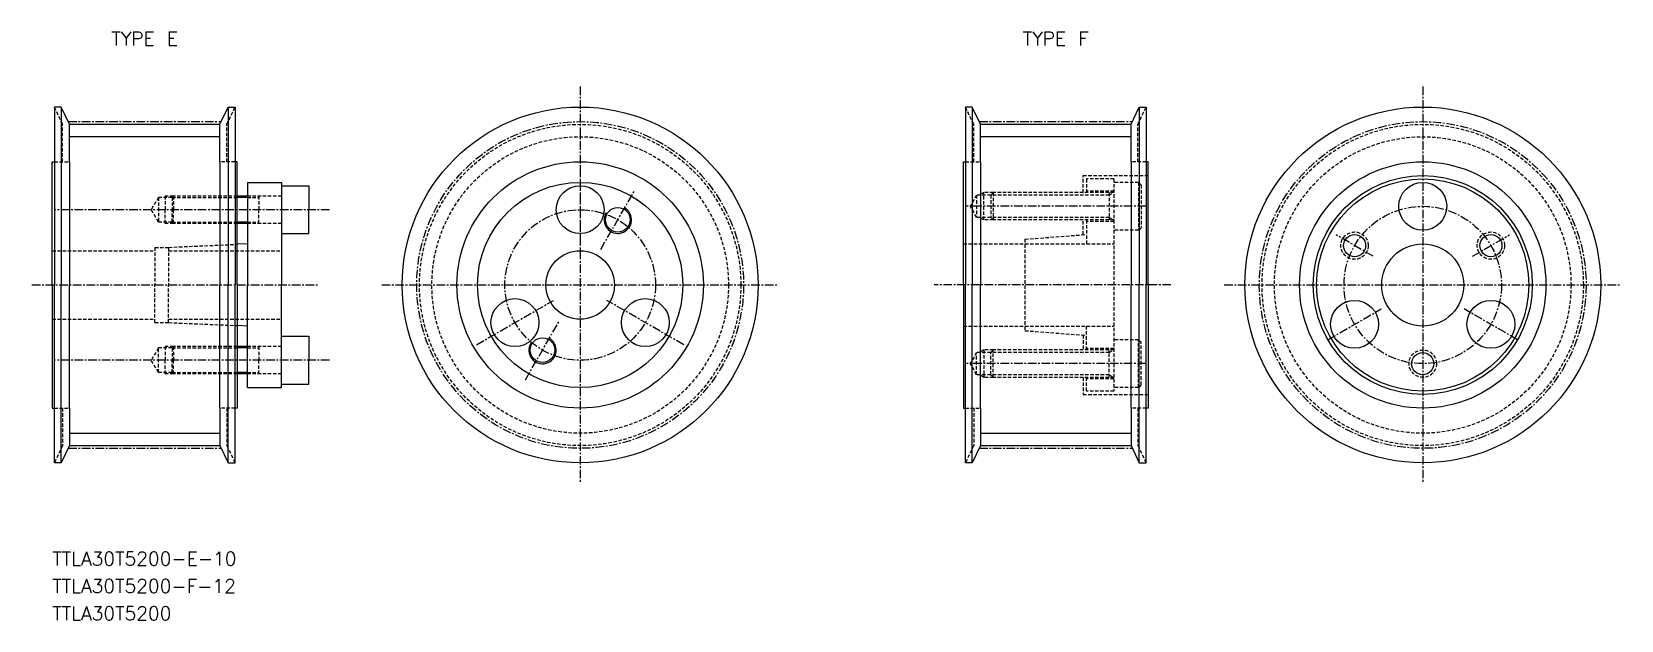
# Model space of a CAD drawing. Extents: x 5150 to 5382, y 21844 to 21930.
import ezdxf
from ezdxf.enums import TextEntityAlignment as Align

# ---------------------------------------------------------------- set-up
doc = ezdxf.new("R2010")
doc.units = 0
doc.linetypes.add('CENTER', pattern=[2, 1.25, -0.25, 0.25, -0.25])
doc.linetypes.add('DASHED', pattern=[0.75, 0.5, -0.25])
doc.layers.get('0').update_dxf_attribs({"linetype": 'CONTINUOUS'})
doc.layers.add('CENTER', color=1, linetype='CENTER')
doc.styles.add('MISUMI', font='txt.shx')

msp = doc.modelspace()

# ---------------------------------------------------------------- linework, layer by layer
at = {"color": 1, "linetype": 'CENTER'}
for p, q in [((5229.78, 21921.77), (5229.78, 21863.77)), ((5352.9, 21921.77), (5352.9, 21863.77)), ((5154.96, 21916.65), (5177.34, 21916.65)), ((5288.09, 21916.65), (5310.47, 21916.65)), ((5149.65, 21892.77), (5191.61, 21892.77)), ((5200.78, 21892.77), (5258.78, 21892.77)), ((5323.9, 21892.77), (5381.9, 21892.77)), ((5154.96, 21868.9), (5177.34, 21868.9)), ((5288.09, 21868.9), (5310.47, 21868.9))]:
    msp.add_line(p, q, dxfattribs=at)
at = {"color": 7, "linetype": 'CONTINUOUS'}
for p, q in [((5152.95, 21918.77), (5152.95, 21892.77)), ((5153.95, 21918.77), (5152.95, 21918.77)), ((5153.95, 21918.77), (5153.95, 21892.77)), ((5155.15, 21916.25), (5153.95, 21918.77)), ((5177.15, 21916.25), (5178.35, 21918.77)), ((5178.35, 21918.77), (5178.35, 21892.77)), ((5178.35, 21918.77), (5179.35, 21918.77)), ((5179.35, 21918.77), (5179.35, 21892.77)), ((5286.08, 21918.77), (5286.08, 21892.77)), ((5287.08, 21918.77), (5286.08, 21918.77)), ((5287.08, 21918.77), (5287.08, 21892.77)), ((5288.28, 21916.25), (5287.08, 21918.77)), ((5310.28, 21916.25), (5311.48, 21918.77)), ((5311.48, 21918.77), (5311.48, 21892.77)), ((5311.48, 21918.77), (5312.48, 21918.77)), ((5312.48, 21918.77), (5312.48, 21892.77)), ((5155.15, 21916.25), (5177.15, 21916.25)), ((5155.15, 21910.77), (5155.15, 21916.25)), ((5177.15, 21910.77), (5177.15, 21916.25)), ((5288.28, 21916.25), (5310.28, 21916.25)), ((5288.28, 21910.77), (5288.28, 21916.25)), ((5310.28, 21910.77), (5310.28, 21916.25)), ((5152.65, 21910.77), (5152.95, 21910.77)), ((5152.65, 21892.77), (5152.65, 21910.77)), ((5155.15, 21910.77), (5155.15, 21892.77)), ((5177.15, 21910.77), (5177.15, 21892.77)), ((5179.65, 21910.77), (5179.35, 21910.77)), ((5179.65, 21892.77), (5179.65, 21910.77)), ((5285.78, 21910.77), (5286.08, 21910.77)), ((5285.78, 21892.77), (5285.78, 21910.77)), ((5288.28, 21910.77), (5288.28, 21892.77)), ((5310.28, 21910.77), (5310.28, 21892.77)), ((5312.78, 21910.77), (5312.48, 21910.77)), ((5312.78, 21892.77), (5312.78, 21910.77)), ((5181.15, 21907.77), (5186.15, 21907.77)), ((5181.15, 21907.77), (5181.15, 21905.77)), ((5186.15, 21907.77), (5186.15, 21907.27)), ((5186.15, 21907.27), (5186.15, 21900.27)), ((5186.15, 21907.27), (5190.15, 21907.27)), ((5190.15, 21907.27), (5190.15, 21903.77)), ((5181.15, 21905.77), (5179.65, 21905.77)), ((5181.15, 21905.77), (5181.15, 21901.77)), ((5190.15, 21900.27), (5190.15, 21903.77)), ((5181.15, 21901.77), (5179.65, 21901.77)), ((5181.15, 21901.77), (5181.15, 21898.77)), ((5186.15, 21900.27), (5186.15, 21892.77)), ((5186.15, 21900.27), (5190.15, 21900.27)), ((5181.15, 21898.77), (5179.65, 21898.71)), ((5181.15, 21898.77), (5181.15, 21892.77)), ((5152.65, 21892.77), (5152.65, 21874.77)), ((5152.95, 21866.77), (5152.95, 21892.77)), ((5153.95, 21866.77), (5153.95, 21892.77)), ((5155.15, 21874.77), (5155.15, 21892.77)), ((5177.15, 21874.77), (5177.15, 21892.77)), ((5178.35, 21866.77), (5178.35, 21892.77)), ((5179.35, 21866.77), (5179.35, 21892.77)), ((5179.65, 21892.77), (5179.65, 21874.77)), ((5181.15, 21886.77), (5181.15, 21892.77)), ((5186.15, 21885.27), (5186.15, 21892.77)), ((5285.78, 21892.77), (5285.78, 21874.77)), ((5286.08, 21866.77), (5286.08, 21892.77)), ((5287.08, 21866.77), (5287.08, 21892.77)), ((5288.28, 21874.77), (5288.28, 21892.77)), ((5310.28, 21874.77), (5310.28, 21892.77)), ((5311.48, 21866.77), (5311.48, 21892.77)), ((5312.48, 21866.77), (5312.48, 21892.77)), ((5312.78, 21892.77), (5312.78, 21874.77)), ((5181.15, 21886.77), (5179.65, 21886.84)), ((5181.15, 21883.77), (5181.15, 21886.77)), ((5186.15, 21878.27), (5186.15, 21885.27)), ((5186.15, 21885.27), (5190.15, 21885.27)), ((5190.15, 21885.27), (5190.15, 21881.77)), ((5181.15, 21883.77), (5179.65, 21883.77)), ((5181.15, 21879.77), (5181.15, 21883.77)), ((5190.15, 21878.27), (5190.15, 21881.77)), ((5181.15, 21879.77), (5179.65, 21879.77)), ((5181.15, 21877.77), (5181.15, 21879.77)), ((5186.15, 21878.27), (5190.15, 21878.27)), ((5186.15, 21877.77), (5186.15, 21878.27)), ((5181.15, 21877.77), (5186.15, 21877.77)), ((5152.65, 21874.77), (5152.95, 21874.77)), ((5155.15, 21874.77), (5155.15, 21869.3)), ((5177.15, 21874.77), (5177.15, 21869.3)), ((5179.65, 21874.77), (5179.35, 21874.77)), ((5285.78, 21874.77), (5286.08, 21874.77)), ((5288.28, 21874.77), (5288.28, 21869.3)), ((5310.28, 21874.77), (5310.28, 21869.3)), ((5312.78, 21874.77), (5312.48, 21874.77)), ((5155.15, 21869.3), (5153.95, 21866.77)), ((5155.15, 21869.3), (5177.15, 21869.3)), ((5177.15, 21869.3), (5178.35, 21866.77)), ((5288.28, 21869.3), (5287.08, 21866.77)), ((5288.28, 21869.3), (5310.28, 21869.3)), ((5310.28, 21869.3), (5311.48, 21866.77)), ((5153.95, 21866.77), (5152.95, 21866.77)), ((5178.35, 21866.77), (5179.35, 21866.77)), ((5287.08, 21866.77), (5286.08, 21866.77)), ((5311.48, 21866.77), (5312.48, 21866.77))]:
    msp.add_line(p, q, dxfattribs=at)
at = {"color": 3, "linetype": 'DASHED'}
for p, q in [((5154.15, 21916.25), (5152.95, 21918.77)), ((5178.15, 21916.25), (5179.35, 21918.77)), ((5287.28, 21916.25), (5286.08, 21918.77)), ((5311.28, 21916.25), (5312.48, 21918.77)), ((5154.15, 21910.77), (5154.15, 21916.25)), ((5178.15, 21910.77), (5178.15, 21916.25)), ((5287.28, 21910.77), (5287.28, 21916.25)), ((5311.28, 21910.77), (5311.28, 21916.25)), ((5152.95, 21910.77), (5155.15, 21910.77)), ((5179.35, 21910.77), (5177.15, 21910.77)), ((5286.08, 21910.77), (5288.28, 21910.77)), ((5312.48, 21910.77), (5310.28, 21910.77)), ((5303.28, 21908.77), (5312.78, 21908.77)), ((5303.28, 21906.27), (5303.28, 21908.77)), ((5288.78, 21906.27), (5288.12, 21905.89)), ((5288.78, 21902.27), (5288.78, 21906.27)), ((5290.15, 21906.27), (5288.78, 21906.27)), ((5289.78, 21905.89), (5290.15, 21906.27)), ((5307.78, 21906.27), (5290.15, 21906.27)), ((5290.15, 21906.27), (5290.15, 21902.27)), ((5307.78, 21908.27), (5303.78, 21908.27)), ((5303.78, 21908.27), (5303.78, 21906.27)), ((5307.78, 21906.47), (5303.78, 21906.47)), ((5307.08, 21906.27), (5307.08, 21902.27)), ((5307.08, 21905.89), (5307.73, 21906.27)), ((5307.78, 21908.27), (5307.78, 21877.27)), ((5311.38, 21907.77), (5307.78, 21907.77)), ((5311.38, 21907.77), (5311.38, 21900.77)), ((5311.38, 21907.77), (5311.78, 21907.37)), ((5311.78, 21907.37), (5311.78, 21901.17)), ((5168.15, 21905.57), (5167.11, 21903.77)), ((5168.15, 21901.97), (5167.11, 21903.77)), ((5170.15, 21905.57), (5168.15, 21905.57)), ((5168.15, 21905.57), (5168.15, 21901.97)), ((5170.35, 21905.77), (5169.15, 21905.77)), ((5169.15, 21905.77), (5169.15, 21903.77)), ((5169.15, 21901.77), (5169.15, 21903.77)), ((5170.35, 21905.77), (5170.15, 21905.57)), ((5170.15, 21905.57), (5179.65, 21905.57)), ((5170.15, 21905.57), (5170.15, 21903.77)), ((5170.15, 21901.97), (5170.15, 21903.77)), ((5179.65, 21905.77), (5170.35, 21905.77)), ((5170.35, 21905.77), (5170.35, 21903.77)), ((5170.35, 21901.77), (5170.35, 21903.77)), ((5186.15, 21905.77), (5181.15, 21905.77)), ((5181.15, 21905.57), (5182.82, 21905.57)), ((5182.82, 21905.77), (5182.82, 21903.77)), ((5182.82, 21901.77), (5182.82, 21903.77)), ((5287.71, 21905.89), (5286.78, 21904.27)), ((5287.71, 21902.65), (5286.78, 21904.27)), ((5287.71, 21905.89), (5287.71, 21902.65)), ((5289.78, 21905.89), (5287.71, 21905.89)), ((5307.08, 21905.89), (5289.78, 21905.89)), ((5289.78, 21905.89), (5289.78, 21902.65)), ((5170.15, 21901.97), (5168.15, 21901.97)), ((5170.35, 21901.77), (5169.15, 21901.77)), ((5170.15, 21901.97), (5179.65, 21901.97)), ((5170.35, 21901.77), (5170.15, 21901.97)), ((5179.65, 21901.77), (5170.35, 21901.77)), ((5181.15, 21901.97), (5182.82, 21901.97)), ((5186.15, 21901.77), (5181.15, 21901.77)), ((5289.78, 21902.65), (5287.71, 21902.65)), ((5288.78, 21902.27), (5288.12, 21902.65)), ((5290.15, 21902.27), (5288.78, 21902.27)), ((5307.08, 21902.65), (5289.78, 21902.65)), ((5290.15, 21902.27), (5289.78, 21902.65)), ((5307.78, 21902.27), (5290.15, 21902.27)), ((5303.28, 21900.11), (5303.28, 21902.27)), ((5303.78, 21902.27), (5303.78, 21898.77)), ((5307.78, 21902.07), (5303.78, 21902.07)), ((5307.08, 21902.65), (5307.73, 21902.27)), ((5294.78, 21899.46), (5303.78, 21900.15)), ((5294.78, 21899.46), (5294.78, 21886.09)), ((5311.38, 21900.77), (5307.78, 21900.77)), ((5311.38, 21900.77), (5311.78, 21901.17)), ((5152.65, 21897.77), (5167.65, 21897.77)), ((5167.65, 21898.27), (5167.65, 21892.77)), ((5167.65, 21898.27), (5169.65, 21898.27)), ((5169.65, 21898.27), (5179.65, 21898.71)), ((5169.65, 21898.27), (5169.65, 21892.77)), ((5169.65, 21897.77), (5186.15, 21897.77)), ((5285.78, 21898.77), (5307.78, 21898.77)), ((5167.65, 21887.27), (5167.65, 21892.77)), ((5169.65, 21887.27), (5169.65, 21892.77)), ((5152.65, 21887.77), (5167.65, 21887.77)), ((5169.65, 21887.77), (5186.15, 21887.77)), ((5167.65, 21887.27), (5169.65, 21887.27)), ((5169.65, 21887.27), (5179.65, 21886.84)), ((5285.78, 21886.77), (5307.78, 21886.77)), ((5294.78, 21886.09), (5303.78, 21885.4)), ((5303.28, 21885.44), (5303.28, 21883.27)), ((5303.78, 21883.27), (5303.78, 21886.77)), ((5168.15, 21883.57), (5167.11, 21881.77)), ((5168.15, 21879.97), (5168.15, 21883.57)), ((5170.15, 21883.57), (5168.15, 21883.57)), ((5169.15, 21883.77), (5169.15, 21881.77)), ((5170.35, 21883.77), (5169.15, 21883.77)), ((5170.35, 21883.77), (5170.15, 21883.57)), ((5170.15, 21883.57), (5179.65, 21883.57)), ((5170.15, 21883.57), (5170.15, 21881.77)), ((5179.65, 21883.77), (5170.35, 21883.77)), ((5170.35, 21883.77), (5170.35, 21881.77)), ((5186.15, 21883.77), (5181.15, 21883.77)), ((5181.15, 21883.57), (5182.82, 21883.57)), ((5182.82, 21883.77), (5182.82, 21881.77)), ((5287.71, 21882.89), (5286.78, 21881.27)), ((5287.71, 21879.65), (5287.71, 21882.89)), ((5289.78, 21882.89), (5287.71, 21882.89)), ((5288.78, 21883.27), (5288.12, 21882.89)), ((5288.78, 21883.27), (5288.78, 21879.27)), ((5290.15, 21883.27), (5288.78, 21883.27)), ((5290.15, 21883.27), (5289.78, 21882.89)), ((5307.08, 21882.89), (5289.78, 21882.89)), ((5289.78, 21879.65), (5289.78, 21882.89)), ((5307.78, 21883.27), (5290.15, 21883.27)), ((5290.15, 21879.27), (5290.15, 21883.27)), ((5307.78, 21883.47), (5303.78, 21883.47)), ((5307.08, 21879.27), (5307.08, 21883.27)), ((5307.08, 21882.89), (5307.73, 21883.27)), ((5311.38, 21884.77), (5307.78, 21884.77)), ((5311.38, 21877.77), (5311.38, 21884.77)), ((5311.38, 21884.77), (5311.78, 21884.37)), ((5311.78, 21878.17), (5311.78, 21884.37)), ((5168.15, 21879.97), (5167.11, 21881.77)), ((5169.15, 21879.77), (5169.15, 21881.77)), ((5170.15, 21879.97), (5170.15, 21881.77)), ((5170.35, 21879.77), (5170.35, 21881.77)), ((5182.82, 21879.77), (5182.82, 21881.77)), ((5287.71, 21879.65), (5286.78, 21881.27)), ((5170.15, 21879.97), (5168.15, 21879.97)), ((5170.35, 21879.77), (5169.15, 21879.77)), ((5170.15, 21879.97), (5179.65, 21879.97)), ((5170.35, 21879.77), (5170.15, 21879.97)), ((5179.65, 21879.77), (5170.35, 21879.77)), ((5181.15, 21879.97), (5182.82, 21879.97)), ((5186.15, 21879.77), (5181.15, 21879.77)), ((5289.78, 21879.65), (5287.71, 21879.65)), ((5288.78, 21879.27), (5288.12, 21879.65)), ((5290.15, 21879.27), (5288.78, 21879.27)), ((5307.08, 21879.65), (5289.78, 21879.65)), ((5289.78, 21879.65), (5290.15, 21879.27)), ((5307.78, 21879.27), (5290.15, 21879.27)), ((5303.28, 21879.27), (5303.28, 21876.77)), ((5303.78, 21877.27), (5303.78, 21879.27)), ((5307.78, 21879.07), (5303.78, 21879.07)), ((5307.08, 21879.65), (5307.73, 21879.27)), ((5303.28, 21876.77), (5312.78, 21876.77)), ((5307.78, 21877.27), (5303.78, 21877.27)), ((5311.38, 21877.77), (5307.78, 21877.77)), ((5311.38, 21877.77), (5311.78, 21878.17)), ((5152.95, 21874.77), (5155.15, 21874.77)), ((5154.15, 21874.77), (5154.15, 21869.3)), ((5179.35, 21874.77), (5177.15, 21874.77)), ((5178.15, 21874.77), (5178.15, 21869.3)), ((5286.08, 21874.77), (5288.28, 21874.77)), ((5287.28, 21874.77), (5287.28, 21869.3)), ((5312.48, 21874.77), (5310.28, 21874.77)), ((5311.28, 21874.77), (5311.28, 21869.3)), ((5154.15, 21869.3), (5152.95, 21866.77)), ((5178.15, 21869.3), (5179.35, 21866.77)), ((5287.28, 21869.3), (5286.08, 21866.77)), ((5311.28, 21869.3), (5312.48, 21866.77))]:
    msp.add_line(p, q, dxfattribs=at)
at = {"color": 3, "linetype": 'CONTINUOUS'}
for p, q in [((5155.15, 21914.45), (5177.15, 21914.45)), ((5288.28, 21914.45), (5310.28, 21914.45)), ((5155.15, 21871.1), (5177.15, 21871.1)), ((5288.28, 21871.1), (5310.28, 21871.1))]:
    msp.add_line(p, q, dxfattribs=at)
at = {"color": 3}
for p, q in [((5181.15, 21905.57), (5179.65, 21905.57)), ((5181.15, 21901.97), (5179.65, 21901.97)), ((5181.15, 21883.57), (5179.65, 21883.57)), ((5181.15, 21879.97), (5179.65, 21879.97))]:
    msp.add_line(p, q, dxfattribs=at)
at = {"color": 7, "linetype": 'CONTINUOUS'}
for centre, radius in [((5229.78, 21892.77), 26), ((5352.9, 21892.77), 26), ((5229.78, 21892.77), 18), ((5352.9, 21892.77), 18), ((5352.9, 21892.77), 16), ((5229.78, 21892.77), 15), ((5229.78, 21892.77), 15), ((5229.78, 21892.77), 15), ((5229.78, 21903.77), 3.5), ((5352.9, 21892.77), 15.5), ((5352.9, 21904.27), 3.5), ((5235.28, 21902.3), 1.8), ((5342.94, 21898.52), 1.62), ((5362.86, 21898.52), 1.62), ((5229.78, 21892.77), 5), ((5352.9, 21892.77), 6), ((5220.25, 21887.27), 3.5), ((5239.3, 21887.27), 3.5), ((5342.94, 21887.02), 3.5), ((5362.86, 21887.02), 3.5), ((5224.28, 21883.25), 1.8), ((5352.9, 21881.27), 1.62)]:
    msp.add_circle(centre, radius, dxfattribs=at)
at = {"color": 1, "linetype": 'CENTER'}
for centre in [(5229.78, 21892.77), (5352.9, 21892.77)]:
    msp.add_circle(centre, 23.88, dxfattribs=at)
at = {"color": 3, "linetype": 'DASHED'}
for centre, radius in [((5229.78, 21892.77), 23.48), ((5352.9, 21892.77), 23.48), ((5229.78, 21892.77), 21.67), ((5352.9, 21892.77), 21.67), ((5342.94, 21898.52), 2), ((5362.86, 21898.52), 2), ((5352.9, 21881.27), 2)]:
    msp.add_circle(centre, radius, dxfattribs=at)
at = {"color": 3, "linetype": 'CONTINUOUS'}
for centre in [(5235.28, 21902.3), (5224.28, 21883.25)]:
    msp.add_arc(centre, 2, 150, 62, dxfattribs=at)
at = {"layer": 'CENTER', "color": 1, "linetype": 'CENTER'}
for p, q in [((5229.78, 21910.27), (5229.78, 21897.27)), ((5232.78, 21897.97), (5237.78, 21906.63)), ((5193.15, 21903.77), (5153.11, 21903.77)), ((5312.46, 21904.27), (5286.25, 21904.27)), ((5345.65, 21896.96), (5340.24, 21900.09)), ((5360.15, 21896.96), (5365.57, 21900.09)), ((5316.11, 21892.77), (5281.49, 21892.77)), ((5214.62, 21884.02), (5225.88, 21890.52)), ((5244.93, 21884.02), (5233.67, 21890.52)), ((5221.78, 21878.92), (5226.78, 21887.58)), ((5339.05, 21884.77), (5346.84, 21889.27)), ((5366.76, 21884.77), (5358.96, 21889.27)), ((5193.15, 21881.77), (5153.11, 21881.77)), ((5312.46, 21881.27), (5286.25, 21881.27))]:
    msp.add_line(p, q, dxfattribs=at)
for centre, radius in [((5229.78, 21892.77), 11), ((5352.9, 21892.77), 11.5)]:
    msp.add_circle(centre, radius, dxfattribs=at)

# ---------------------------------------------------------------- texts
at = {"color": 7, "linetype": 'CONTINUOUS', "style": 'MISUMI'}
for s, p in [('TYPE E', (5166.15, 21928.77)), ('TYPE F', (5299.28, 21928.77))]:
    msp.add_text(s, height=2, dxfattribs=at).set_placement(p, align=Align.MIDDLE_CENTER)
for s, p in [('TTLA30T5200-E-10', (5152.65, 21851.77)), ('TTLA30T5200-F-12', (5152.65, 21847.77)), ('TTLA30T5200', (5152.65, 21843.77))]:
    msp.add_text(s, height=2, dxfattribs=at).set_placement(p)

doc.saveas('drawing.dxf')
